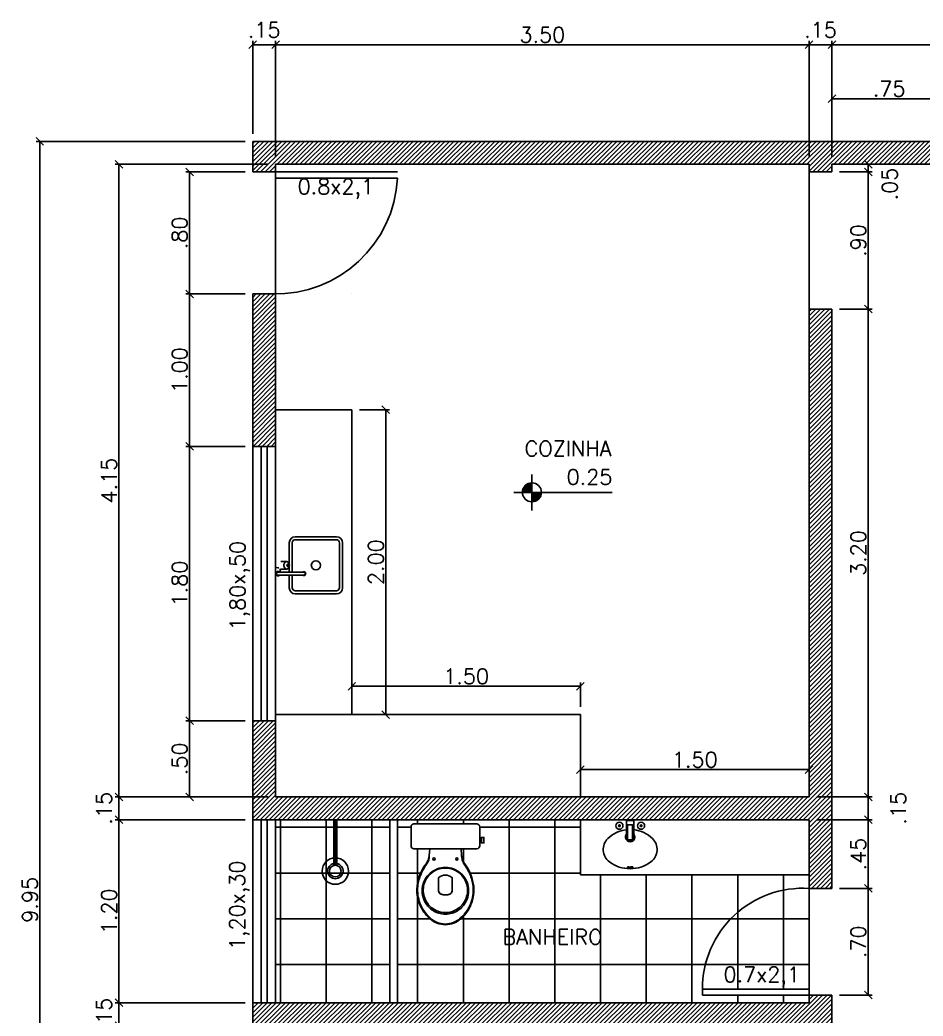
# Model space of a CAD drawing. Header units: metres. Extents: x 433 to 682, y 535 to 584.
# Drawn here: x 511.29 to 517.22, y 576.26 to 582.8 of the extents above; entities that cross this region are included whole.
import ezdxf

# ---------------------------------------------------------------- set-up
doc = ezdxf.new("R2010")
doc.units = ezdxf.units.M
doc.linetypes.add('ACAD_ISO02W100', pattern=[15, 12, -3])
for name, color, linetype in [('ARQ-COTAS', 30, 'Continuous'), ('ARQ-ESQ-01', 1, 'ACAD_ISO02W100'), ('ARQ-ESQ-02', 2, 'Continuous'), ('ARQ-NIVEL', 1, 'Continuous'), ('ARQ-PECAS_SANITARIAS', 7, 'Continuous'), ('ARQ-PISO', 8, 'Continuous'), ('ARQ-TEXTO2', 2, 'Continuous'), ('ARQ-TEXTO3', 3, 'Continuous'), ('ARQ_ALVENARIA', 4, 'Continuous')]:
    doc.layers.add(name, color=color, linetype=linetype)
doc.styles.add('ROMANS', font='romans.shx')
doc.dimstyles.new('1-50', dxfattribs={"dimscale": 0.5, "dimtxt": 0.2, "dimasz": 0.1, "dimexe": 0.05, "dimexo": 0.1, "dimgap": 0.03, "dimtad": 1, "dimzin": 5, "dimdsep": 46, "dimtxsty": 'ROMANS', "dimblk": 'OBLIQUE', "dimcen": 0, "dimclrd": 256, "dimclre": 256, "dimclrt": 2, "dimadec": 0, "dimazin": 0, "dimtfac": 1, "dimtofl": 0, "dimtmove": 2, "dimatfit": 3, "dimfxl": 0.04, "dimtolj": 1, "dimtzin": 1, "dimarcsym": 0})
pattern_1 = [(45, (0, 0), (-0.0148492424, 0.0148492424), [])]
pattern_2 = [(0, (0, 0), (0, 0.3), []), (90, (0, 0), (-0.3, 2e-17), [])]

# ---------------------------------------------------------------- blocks, each defined once
blk = doc.blocks.new('_Oblique')
at = {"color": 0, "linetype": 'ByBlock', "lineweight": -2}
blk.add_line((-0.5, -0.5), (0.5, 0.5), dxfattribs=at)
blk = doc.blocks.new('*D107')
at = {"layer": 'ARQ-COTAS', "lineweight": -2, "transparency": 16777216}
for p, q in [((512.7685, 581.7994), (512.3787, 581.7994)), ((512.4037, 581.7994), (512.4037, 580.9994)), ((512.7685, 580.9994), (512.3787, 580.9994))]:
    blk.add_line(p, q, dxfattribs=at)
at = {"layer": 'DEFPOINTS', "color": 0, "transparency": 16777216}
for p in [(512.8185, 581.7994), (512.4037, 580.9994), (512.8185, 580.9994)]:
    blk.add_point(p, dxfattribs=at)
at = {"layer": 'ARQ-COTAS', "lineweight": -2, "transparency": 16777216, "xscale": 0.05, "yscale": 0.05, "zscale": 0.05}
for p, rotation in [((512.4037, 581.7994), 90), ((512.4037, 580.9994), 270)]:
    blk.add_blockref('_Oblique', p, dxfattribs=dict(at, rotation=rotation))
at = {"layer": 'ARQ-COTAS', "color": 2, "transparency": 16777216, "insert": (512.3387, 581.3994), "char_height": 0.1, "attachment_point": 5, "rotation": 90, "style": 'ROMANS'}
blk.add_mtext('\\A1;.80', dxfattribs=at)
blk = doc.blocks.new('*D108')
at = {"layer": 'ARQ-COTAS', "lineweight": -2, "transparency": 16777216}
for p, q in [((512.7685, 580.9994), (512.3787, 580.9994)), ((512.4037, 580.9994), (512.4037, 579.9992)), ((512.7685, 579.9992), (512.3787, 579.9992))]:
    blk.add_line(p, q, dxfattribs=at)
at = {"layer": 'DEFPOINTS', "color": 0, "transparency": 16777216}
for p in [(512.8185, 580.9994), (512.4037, 579.9992), (512.8185, 579.9992)]:
    blk.add_point(p, dxfattribs=at)
at = {"layer": 'ARQ-COTAS', "lineweight": -2, "transparency": 16777216, "xscale": 0.05, "yscale": 0.05, "zscale": 0.05}
for p, rotation in [((512.4037, 580.9994), 90), ((512.4037, 579.9992), 270)]:
    blk.add_blockref('_Oblique', p, dxfattribs=dict(at, rotation=rotation))
at = {"layer": 'ARQ-COTAS', "color": 2, "transparency": 16777216, "insert": (512.3387, 580.4993), "char_height": 0.1, "attachment_point": 5, "rotation": 90, "style": 'ROMANS'}
blk.add_mtext('\\A1;1.00', dxfattribs=at)
blk = doc.blocks.new('*D109')
at = {"layer": 'ARQ-COTAS', "lineweight": -2, "transparency": 16777216}
for p, q in [((512.7685, 579.9992), (512.3787, 579.9992)), ((512.4037, 579.9992), (512.4037, 578.1994)), ((512.7685, 578.1994), (512.3787, 578.1994))]:
    blk.add_line(p, q, dxfattribs=at)
at = {"layer": 'DEFPOINTS', "color": 0, "transparency": 16777216}
for p in [(512.8185, 579.9992), (512.4037, 578.1994), (512.8185, 578.1994)]:
    blk.add_point(p, dxfattribs=at)
at = {"layer": 'ARQ-COTAS', "lineweight": -2, "transparency": 16777216, "xscale": 0.05, "yscale": 0.05, "zscale": 0.05}
for p, rotation in [((512.4037, 579.9992), 90), ((512.4037, 578.1994), 270)]:
    blk.add_blockref('_Oblique', p, dxfattribs=dict(at, rotation=rotation))
at = {"layer": 'ARQ-COTAS', "color": 2, "transparency": 16777216, "insert": (512.3387, 579.0993), "char_height": 0.1, "attachment_point": 5, "rotation": 90, "style": 'ROMANS'}
blk.add_mtext('\\A1;1.80', dxfattribs=at)
blk = doc.blocks.new('*D110')
at = {"layer": 'ARQ-COTAS', "lineweight": -2, "transparency": 16777216}
for p, q in [((512.7685, 578.1994), (512.3791, 578.1994)), ((512.4041, 578.1994), (512.4041, 577.6994)), ((512.9185, 577.6994), (512.3791, 577.6994))]:
    blk.add_line(p, q, dxfattribs=at)
at = {"layer": 'DEFPOINTS', "color": 0, "transparency": 16777216}
for p in [(512.8185, 578.1994), (512.4041, 577.6994), (512.9685, 577.6994)]:
    blk.add_point(p, dxfattribs=at)
at = {"layer": 'ARQ-COTAS', "lineweight": -2, "transparency": 16777216, "xscale": 0.05, "yscale": 0.05, "zscale": 0.05}
for p, rotation in [((512.4041, 578.1994), 90), ((512.4041, 577.6994), 270)]:
    blk.add_blockref('_Oblique', p, dxfattribs=dict(at, rotation=rotation))
at = {"layer": 'ARQ-COTAS', "color": 2, "transparency": 16777216, "insert": (512.3391, 577.9494), "char_height": 0.1, "attachment_point": 5, "rotation": 90, "style": 'ROMANS'}
blk.add_mtext('\\A1;.50', dxfattribs=at)
blk = doc.blocks.new('*D111')
at = {"layer": 'ARQ-COTAS', "lineweight": -2, "transparency": 16777216}
for p, q in [((512.7685, 581.9994), (511.3965, 581.9994)), ((511.4215, 581.9994), (511.4215, 572.0494)), ((512.7685, 572.0494), (511.3965, 572.0494))]:
    blk.add_line(p, q, dxfattribs=at)
at = {"layer": 'DEFPOINTS', "color": 0, "transparency": 16777216}
for p in [(512.8185, 581.9994), (511.4215, 572.0494), (512.8185, 572.0494)]:
    blk.add_point(p, dxfattribs=at)
at = {"layer": 'ARQ-COTAS', "lineweight": -2, "transparency": 16777216, "xscale": 0.05, "yscale": 0.05, "zscale": 0.05}
for p, rotation in [((511.4215, 581.9994), 90), ((511.4215, 572.0494), 270)]:
    blk.add_blockref('_Oblique', p, dxfattribs=dict(at, rotation=rotation))
at = {"layer": 'ARQ-COTAS', "color": 2, "transparency": 16777216, "insert": (511.3565, 577.0244), "char_height": 0.1, "attachment_point": 5, "rotation": 90, "style": 'ROMANS'}
blk.add_mtext('\\A1;9.95', dxfattribs=at)
blk = doc.blocks.new('*D117')
at = {"layer": 'ARQ-COTAS', "lineweight": -2, "transparency": 16777216}
for p, q in [((516.6185, 581.8994), (516.6185, 582.3046)), ((517.3685, 581.8994), (517.3685, 582.3046)), ((517.3685, 582.2796), (516.6185, 582.2796))]:
    blk.add_line(p, q, dxfattribs=at)
at = {"layer": 'DEFPOINTS', "color": 0, "transparency": 16777216}
for p in [(516.6185, 582.2796), (516.6185, 581.8494), (517.3685, 581.8494)]:
    blk.add_point(p, dxfattribs=at)
at = {"layer": 'ARQ-COTAS', "lineweight": -2, "transparency": 16777216, "xscale": 0.05, "yscale": 0.05, "zscale": 0.05, "rotation": 180}
blk.add_blockref('_Oblique', (516.6185, 582.2796), dxfattribs=at)
at = {"layer": 'ARQ-COTAS', "lineweight": -2, "transparency": 16777216, "xscale": 0.05, "yscale": 0.05, "zscale": 0.05}
blk.add_blockref('_Oblique', (517.3685, 582.2796), dxfattribs=at)
at = {"layer": 'ARQ-COTAS', "color": 2, "transparency": 16777216, "insert": (516.9935, 582.3446), "char_height": 0.1, "attachment_point": 5, "style": 'ROMANS'}
blk.add_mtext('\\A1;.75', dxfattribs=at)
blk = doc.blocks.new('*D118')
at = {"layer": 'ARQ-COTAS', "lineweight": -2, "transparency": 16777216}
for p, q in [((512.8185, 582.0494), (512.8185, 582.6582)), ((512.8185, 582.6332), (512.9685, 582.6332)), ((512.9685, 581.8994), (512.9685, 582.6582))]:
    blk.add_line(p, q, dxfattribs=at)
at = {"layer": 'DEFPOINTS', "color": 0, "transparency": 16777216}
for p in [(512.9685, 582.6332), (512.8185, 581.9994), (512.9685, 581.8494)]:
    blk.add_point(p, dxfattribs=at)
at = {"layer": 'ARQ-COTAS', "lineweight": -2, "transparency": 16777216, "xscale": 0.05, "yscale": 0.05, "zscale": 0.05, "rotation": 180}
blk.add_blockref('_Oblique', (512.8185, 582.6332), dxfattribs=at)
at = {"layer": 'ARQ-COTAS', "lineweight": -2, "transparency": 16777216, "xscale": 0.05, "yscale": 0.05, "zscale": 0.05}
blk.add_blockref('_Oblique', (512.9685, 582.6332), dxfattribs=at)
at = {"layer": 'ARQ-COTAS', "color": 2, "transparency": 16777216, "insert": (512.8935, 582.7307), "char_height": 0.1, "attachment_point": 5, "style": 'ROMANS'}
blk.add_mtext('\\A1;.15', dxfattribs=at)
blk = doc.blocks.new('*D119')
at = {"layer": 'ARQ-COTAS', "lineweight": -2, "transparency": 16777216}
for p, q in [((512.9685, 581.8994), (512.9685, 582.6582)), ((512.9685, 582.6332), (516.4685, 582.6332)), ((516.4685, 581.8994), (516.4685, 582.6582))]:
    blk.add_line(p, q, dxfattribs=at)
at = {"layer": 'DEFPOINTS', "color": 0, "transparency": 16777216}
for p in [(516.4685, 582.6332), (512.9685, 581.8494), (516.4685, 581.8494)]:
    blk.add_point(p, dxfattribs=at)
at = {"layer": 'ARQ-COTAS', "lineweight": -2, "transparency": 16777216, "xscale": 0.05, "yscale": 0.05, "zscale": 0.05, "rotation": 180}
blk.add_blockref('_Oblique', (512.9685, 582.6332), dxfattribs=at)
at = {"layer": 'ARQ-COTAS', "lineweight": -2, "transparency": 16777216, "xscale": 0.05, "yscale": 0.05, "zscale": 0.05}
blk.add_blockref('_Oblique', (516.4685, 582.6332), dxfattribs=at)
at = {"layer": 'ARQ-COTAS', "color": 2, "transparency": 16777216, "insert": (514.7185, 582.6982), "char_height": 0.1, "attachment_point": 5, "style": 'ROMANS'}
blk.add_mtext('\\A1;3.50', dxfattribs=at)
blk = doc.blocks.new('*D120')
at = {"layer": 'ARQ-COTAS', "lineweight": -2, "transparency": 16777216}
for p, q in [((516.4685, 581.8994), (516.4685, 582.6582)), ((516.4685, 582.6332), (516.6185, 582.6332)), ((516.6185, 581.8994), (516.6185, 582.6582))]:
    blk.add_line(p, q, dxfattribs=at)
at = {"layer": 'DEFPOINTS', "color": 0, "transparency": 16777216}
for p in [(516.6185, 582.6332), (516.4685, 581.8494), (516.6185, 581.8494)]:
    blk.add_point(p, dxfattribs=at)
at = {"layer": 'ARQ-COTAS', "lineweight": -2, "transparency": 16777216, "xscale": 0.05, "yscale": 0.05, "zscale": 0.05, "rotation": 180}
blk.add_blockref('_Oblique', (516.4685, 582.6332), dxfattribs=at)
at = {"layer": 'ARQ-COTAS', "lineweight": -2, "transparency": 16777216, "xscale": 0.05, "yscale": 0.05, "zscale": 0.05}
blk.add_blockref('_Oblique', (516.6185, 582.6332), dxfattribs=at)
at = {"layer": 'ARQ-COTAS', "color": 2, "transparency": 16777216, "insert": (516.5435, 582.7307), "char_height": 0.1, "attachment_point": 5, "style": 'ROMANS'}
blk.add_mtext('\\A1;.15', dxfattribs=at)
blk = doc.blocks.new('*D121')
at = {"layer": 'ARQ-COTAS', "lineweight": -2, "transparency": 16777216}
for p, q in [((516.6185, 581.8994), (516.6185, 582.6582)), ((516.6185, 582.6332), (519.6185, 582.6332)), ((519.6185, 581.8994), (519.6185, 582.6582))]:
    blk.add_line(p, q, dxfattribs=at)
at = {"layer": 'DEFPOINTS', "color": 0, "transparency": 16777216}
for p in [(519.6185, 582.6332), (516.6185, 581.8494), (519.6185, 581.8494)]:
    blk.add_point(p, dxfattribs=at)
at = {"layer": 'ARQ-COTAS', "lineweight": -2, "transparency": 16777216, "xscale": 0.05, "yscale": 0.05, "zscale": 0.05, "rotation": 180}
blk.add_blockref('_Oblique', (516.6185, 582.6332), dxfattribs=at)
at = {"layer": 'ARQ-COTAS', "lineweight": -2, "transparency": 16777216, "xscale": 0.05, "yscale": 0.05, "zscale": 0.05}
blk.add_blockref('_Oblique', (519.6185, 582.6332), dxfattribs=at)
at = {"layer": 'ARQ-COTAS', "color": 2, "transparency": 16777216, "insert": (518.1185, 582.6982), "char_height": 0.1, "attachment_point": 5, "style": 'ROMANS'}
blk.add_mtext('\\A1;3.00', dxfattribs=at)
blk = doc.blocks.new('nivel planta')
at = {"layer": 'ARQ-NIVEL', "color": 1}
for p, q in [((-0.7909, 0.174), (-0.7909, -0.1786)), ((0, 0), (-0.9695, 0)), ((-0.8843, 0.007), (-0.7909, 0.007)), ((-0.8834, 0.0148), (-0.7909, 0.0148)), ((-0.8818, 0.0226), (-0.7909, 0.0226)), ((-0.8795, 0.0304), (-0.7909, 0.0304)), ((-0.8764, 0.0382), (-0.7909, 0.0382)), ((-0.8725, 0.0461), (-0.7909, 0.0461)), ((-0.8676, 0.0539), (-0.7909, 0.0539)), ((-0.8615, 0.0617), (-0.7909, 0.0617)), ((-0.8538, 0.0695), (-0.7909, 0.0695)), ((-0.8439, 0.0773), (-0.7909, 0.0773)), ((-0.8301, 0.0851), (-0.7909, 0.0851)), ((-0.7909, -0.0008), (-0.6971, -0.0008)), ((-0.7909, -0.0086), (-0.6975, -0.0086)), ((-0.7909, -0.0164), (-0.6986, -0.0164)), ((-0.7909, -0.0243), (-0.7003, -0.0243)), ((-0.7909, -0.0321), (-0.7028, -0.0321)), ((-0.7909, -0.0399), (-0.706, -0.0399)), ((-0.7909, -0.0477), (-0.7101, -0.0477)), ((-0.7909, -0.0555), (-0.7153, -0.0555)), ((-0.7909, -0.0633), (-0.7217, -0.0633)), ((-0.7909, -0.0711), (-0.7298, -0.0711)), ((-0.7909, -0.0789), (-0.7403, -0.0789)), ((-0.7909, -0.0868), (-0.7553, -0.0868))]:
    blk.add_line(p, q, dxfattribs=at)
blk.add_circle((-0.7909, 0), 0.0937, dxfattribs=at)
blk = doc.blocks.new('*D138')
at = {"layer": 'ARQ-COTAS', "lineweight": -2, "transparency": 16777216}
for p, q in [((516.6685, 581.8494), (516.8813, 581.8494)), ((516.8563, 581.8494), (516.8563, 581.7994)), ((516.6685, 581.7994), (516.8813, 581.7994))]:
    blk.add_line(p, q, dxfattribs=at)
at = {"layer": 'DEFPOINTS', "color": 0, "transparency": 16777216}
for p in [(516.6185, 581.8494), (516.6185, 581.7994), (516.8563, 581.7994)]:
    blk.add_point(p, dxfattribs=at)
at = {"layer": 'ARQ-COTAS', "lineweight": -2, "transparency": 16777216, "xscale": 0.05, "yscale": 0.05, "zscale": 0.05}
for p, rotation in [((516.8563, 581.8494), 90), ((516.8563, 581.7994), 270)]:
    blk.add_blockref('_Oblique', p, dxfattribs=dict(at, rotation=rotation))
at = {"layer": 'ARQ-COTAS', "color": 2, "transparency": 16777216, "insert": (516.9976, 581.7196), "char_height": 0.1, "attachment_point": 5, "rotation": 90, "style": 'ROMANS'}
blk.add_mtext('\\A1;.05', dxfattribs=at)
blk = doc.blocks.new('*D139')
at = {"layer": 'ARQ-COTAS', "lineweight": -2, "transparency": 16777216}
for p, q in [((516.6685, 581.7994), (516.8813, 581.7994)), ((516.8563, 581.7994), (516.8563, 580.8994)), ((516.6685, 580.8994), (516.8813, 580.8994))]:
    blk.add_line(p, q, dxfattribs=at)
at = {"layer": 'DEFPOINTS', "color": 0, "transparency": 16777216}
for p in [(516.6185, 581.7994), (516.6185, 580.8994), (516.8563, 580.8994)]:
    blk.add_point(p, dxfattribs=at)
at = {"layer": 'ARQ-COTAS', "lineweight": -2, "transparency": 16777216, "xscale": 0.05, "yscale": 0.05, "zscale": 0.05}
for p, rotation in [((516.8563, 581.7994), 90), ((516.8563, 580.8994), 270)]:
    blk.add_blockref('_Oblique', p, dxfattribs=dict(at, rotation=rotation))
at = {"layer": 'ARQ-COTAS', "color": 2, "transparency": 16777216, "insert": (516.7913, 581.3494), "char_height": 0.1, "attachment_point": 5, "rotation": 90, "style": 'ROMANS'}
blk.add_mtext('\\A1;.90', dxfattribs=at)
blk = doc.blocks.new('*D140')
at = {"layer": 'ARQ-COTAS', "lineweight": -2, "transparency": 16777216}
for p, q in [((516.6685, 580.8994), (516.8813, 580.8994)), ((516.8563, 580.8994), (516.8563, 577.6994)), ((516.5185, 577.6994), (516.8813, 577.6994))]:
    blk.add_line(p, q, dxfattribs=at)
at = {"layer": 'DEFPOINTS', "color": 0, "transparency": 16777216}
for p in [(516.6185, 580.8994), (516.4685, 577.6994), (516.8563, 577.6994)]:
    blk.add_point(p, dxfattribs=at)
at = {"layer": 'ARQ-COTAS', "lineweight": -2, "transparency": 16777216, "xscale": 0.05, "yscale": 0.05, "zscale": 0.05}
for p, rotation in [((516.8563, 580.8994), 90), ((516.8563, 577.6994), 270)]:
    blk.add_blockref('_Oblique', p, dxfattribs=dict(at, rotation=rotation))
at = {"layer": 'ARQ-COTAS', "color": 2, "transparency": 16777216, "insert": (516.7913, 579.2994), "char_height": 0.1, "attachment_point": 5, "rotation": 90, "style": 'ROMANS'}
blk.add_mtext('\\A1;3.20', dxfattribs=at)
blk = doc.blocks.new('*D141')
at = {"layer": 'ARQ-COTAS', "lineweight": -2, "transparency": 16777216}
for p, q in [((516.5185, 577.6994), (516.8813, 577.6994)), ((516.8563, 577.6994), (516.8563, 577.5494)), ((516.5185, 577.5494), (516.8813, 577.5494))]:
    blk.add_line(p, q, dxfattribs=at)
at = {"layer": 'DEFPOINTS', "color": 0, "transparency": 16777216}
for p in [(516.4685, 577.6994), (516.4685, 577.5494), (516.8563, 577.5494)]:
    blk.add_point(p, dxfattribs=at)
at = {"layer": 'ARQ-COTAS', "lineweight": -2, "transparency": 16777216, "xscale": 0.05, "yscale": 0.05, "zscale": 0.05}
for p, rotation in [((516.8563, 577.6994), 90), ((516.8563, 577.5494), 270)]:
    blk.add_blockref('_Oblique', p, dxfattribs=dict(at, rotation=rotation))
at = {"layer": 'ARQ-COTAS', "color": 2, "transparency": 16777216, "insert": (517.0538, 577.6244), "char_height": 0.1, "attachment_point": 5, "rotation": 90, "style": 'ROMANS'}
blk.add_mtext('\\A1;.15', dxfattribs=at)
blk = doc.blocks.new('*D142')
at = {"layer": 'ARQ-COTAS', "lineweight": -2, "transparency": 16777216}
for p, q in [((516.5185, 577.5494), (516.8813, 577.5494)), ((516.8563, 577.5494), (516.8563, 577.0994)), ((516.6685, 577.0994), (516.8813, 577.0994))]:
    blk.add_line(p, q, dxfattribs=at)
at = {"layer": 'DEFPOINTS', "color": 0, "transparency": 16777216}
for p in [(516.4685, 577.5494), (516.6185, 577.0994), (516.8563, 577.0994)]:
    blk.add_point(p, dxfattribs=at)
at = {"layer": 'ARQ-COTAS', "lineweight": -2, "transparency": 16777216, "xscale": 0.05, "yscale": 0.05, "zscale": 0.05}
for p, rotation in [((516.8563, 577.5494), 90), ((516.8563, 577.0994), 270)]:
    blk.add_blockref('_Oblique', p, dxfattribs=dict(at, rotation=rotation))
at = {"layer": 'ARQ-COTAS', "color": 2, "transparency": 16777216, "insert": (516.7913, 577.3244), "char_height": 0.1, "attachment_point": 5, "rotation": 90, "style": 'ROMANS'}
blk.add_mtext('\\A1;.45', dxfattribs=at)
blk = doc.blocks.new('*D143')
at = {"layer": 'ARQ-COTAS', "lineweight": -2, "transparency": 16777216}
for p, q in [((516.6685, 577.0994), (516.8813, 577.0994)), ((516.8563, 577.0994), (516.8563, 576.3994)), ((516.6685, 576.3994), (516.8813, 576.3994))]:
    blk.add_line(p, q, dxfattribs=at)
at = {"layer": 'DEFPOINTS', "color": 0, "transparency": 16777216}
for p in [(516.6185, 577.0994), (516.6185, 576.3994), (516.8563, 576.3994)]:
    blk.add_point(p, dxfattribs=at)
at = {"layer": 'ARQ-COTAS', "lineweight": -2, "transparency": 16777216, "xscale": 0.05, "yscale": 0.05, "zscale": 0.05}
for p, rotation in [((516.8563, 577.0994), 90), ((516.8563, 576.3994), 270)]:
    blk.add_blockref('_Oblique', p, dxfattribs=dict(at, rotation=rotation))
at = {"layer": 'ARQ-COTAS', "color": 2, "transparency": 16777216, "insert": (516.7913, 576.7494), "char_height": 0.1, "attachment_point": 5, "rotation": 90, "style": 'ROMANS'}
blk.add_mtext('\\A1;.70', dxfattribs=at)
blk = doc.blocks.new('*D146')
at = {"layer": 'ARQ-COTAS', "lineweight": -2, "transparency": 16777216}
for p, q in [((514.9685, 577.7494), (514.9685, 577.9036)), ((514.9685, 577.8786), (516.4685, 577.8786)), ((516.4685, 577.7494), (516.4685, 577.9036))]:
    blk.add_line(p, q, dxfattribs=at)
at = {"layer": 'DEFPOINTS', "color": 0, "transparency": 16777216}
for p in [(516.4685, 577.8786), (514.9685, 577.6994), (516.4685, 577.6994)]:
    blk.add_point(p, dxfattribs=at)
at = {"layer": 'ARQ-COTAS', "lineweight": -2, "transparency": 16777216, "xscale": 0.05, "yscale": 0.05, "zscale": 0.05, "rotation": 180}
blk.add_blockref('_Oblique', (514.9685, 577.8786), dxfattribs=at)
at = {"layer": 'ARQ-COTAS', "lineweight": -2, "transparency": 16777216, "xscale": 0.05, "yscale": 0.05, "zscale": 0.05}
blk.add_blockref('_Oblique', (516.4685, 577.8786), dxfattribs=at)
at = {"layer": 'ARQ-COTAS', "color": 2, "transparency": 16777216, "insert": (515.7185, 577.9436), "char_height": 0.1, "attachment_point": 5, "style": 'ROMANS'}
blk.add_mtext('\\A1;1.50', dxfattribs=at)
blk = doc.blocks.new('*D147')
at = {"layer": 'ARQ-COTAS', "lineweight": -2, "transparency": 16777216}
for p, q in [((512.9185, 581.8494), (511.9157, 581.8494)), ((511.9407, 581.8494), (511.9407, 577.6994)), ((512.9185, 577.6994), (511.9157, 577.6994))]:
    blk.add_line(p, q, dxfattribs=at)
at = {"layer": 'DEFPOINTS', "color": 0, "transparency": 16777216}
for p in [(512.9685, 581.8494), (511.9407, 577.6994), (512.9685, 577.6994)]:
    blk.add_point(p, dxfattribs=at)
at = {"layer": 'ARQ-COTAS', "lineweight": -2, "transparency": 16777216, "xscale": 0.05, "yscale": 0.05, "zscale": 0.05}
for p, rotation in [((511.9407, 581.8494), 90), ((511.9407, 577.6994), 270)]:
    blk.add_blockref('_Oblique', p, dxfattribs=dict(at, rotation=rotation))
at = {"layer": 'ARQ-COTAS', "color": 2, "transparency": 16777216, "insert": (511.8757, 579.7744), "char_height": 0.1, "attachment_point": 5, "rotation": 90, "style": 'ROMANS'}
blk.add_mtext('\\A1;4.15', dxfattribs=at)
blk = doc.blocks.new('*D148')
at = {"layer": 'ARQ-COTAS', "lineweight": -2, "transparency": 16777216}
for p, q in [((512.9185, 577.6994), (511.9157, 577.6994)), ((511.9407, 577.6994), (511.9407, 577.5494)), ((512.7685, 577.5494), (511.9157, 577.5494))]:
    blk.add_line(p, q, dxfattribs=at)
at = {"layer": 'DEFPOINTS', "color": 0, "transparency": 16777216}
for p in [(512.9685, 577.6994), (511.9407, 577.5494), (512.8185, 577.5494)]:
    blk.add_point(p, dxfattribs=at)
at = {"layer": 'ARQ-COTAS', "lineweight": -2, "transparency": 16777216, "xscale": 0.05, "yscale": 0.05, "zscale": 0.05}
for p, rotation in [((511.9407, 577.6994), 90), ((511.9407, 577.5494), 270)]:
    blk.add_blockref('_Oblique', p, dxfattribs=dict(at, rotation=rotation))
at = {"layer": 'ARQ-COTAS', "color": 2, "transparency": 16777216, "insert": (511.8432, 577.6244), "char_height": 0.1, "attachment_point": 5, "rotation": 90, "style": 'ROMANS'}
blk.add_mtext('\\A1;.15', dxfattribs=at)
blk = doc.blocks.new('*D149')
at = {"layer": 'ARQ-COTAS', "lineweight": -2, "transparency": 16777216}
for p, q in [((512.7685, 577.5494), (511.9157, 577.5494)), ((511.9407, 577.5494), (511.9407, 576.3494)), ((512.7685, 576.3494), (511.9157, 576.3494))]:
    blk.add_line(p, q, dxfattribs=at)
at = {"layer": 'DEFPOINTS', "color": 0, "transparency": 16777216}
for p in [(512.8185, 577.5494), (511.9407, 576.3494), (512.8185, 576.3494)]:
    blk.add_point(p, dxfattribs=at)
at = {"layer": 'ARQ-COTAS', "lineweight": -2, "transparency": 16777216, "xscale": 0.05, "yscale": 0.05, "zscale": 0.05}
for p, rotation in [((511.9407, 577.5494), 90), ((511.9407, 576.3494), 270)]:
    blk.add_blockref('_Oblique', p, dxfattribs=dict(at, rotation=rotation))
at = {"layer": 'ARQ-COTAS', "color": 2, "transparency": 16777216, "insert": (511.8757, 576.9494), "char_height": 0.1, "attachment_point": 5, "rotation": 90, "style": 'ROMANS'}
blk.add_mtext('\\A1;1.20', dxfattribs=at)
blk = doc.blocks.new('*D150')
at = {"layer": 'ARQ-COTAS', "lineweight": -2, "transparency": 16777216}
for p, q in [((512.7685, 576.3494), (511.9157, 576.3494)), ((511.9407, 576.3494), (511.9407, 576.1994)), ((512.9185, 576.1994), (511.9157, 576.1994))]:
    blk.add_line(p, q, dxfattribs=at)
at = {"layer": 'DEFPOINTS', "color": 0, "transparency": 16777216}
for p in [(512.8185, 576.3494), (511.9407, 576.1994), (512.9685, 576.1994)]:
    blk.add_point(p, dxfattribs=at)
at = {"layer": 'ARQ-COTAS', "lineweight": -2, "transparency": 16777216, "xscale": 0.05, "yscale": 0.05, "zscale": 0.05}
for p, rotation in [((511.9407, 576.3494), 90), ((511.9407, 576.1994), 270)]:
    blk.add_blockref('_Oblique', p, dxfattribs=dict(at, rotation=rotation))
at = {"layer": 'ARQ-COTAS', "color": 2, "transparency": 16777216, "insert": (511.8432, 576.2744), "char_height": 0.1, "attachment_point": 5, "rotation": 90, "style": 'ROMANS'}
blk.add_mtext('\\A1;.15', dxfattribs=at)
blk = doc.blocks.new('*D153')
at = {"layer": 'ARQ-COTAS', "lineweight": -2, "transparency": 16777216}
for p, q in [((513.5185, 580.2394), (513.7164, 580.2394)), ((513.6914, 578.2394), (513.6914, 580.2394)), ((513.5185, 578.2394), (513.7164, 578.2394))]:
    blk.add_line(p, q, dxfattribs=at)
at = {"layer": 'DEFPOINTS', "color": 0, "transparency": 16777216}
for p in [(513.4685, 580.2394), (513.6914, 580.2394), (513.4685, 578.2394)]:
    blk.add_point(p, dxfattribs=at)
at = {"layer": 'ARQ-COTAS', "lineweight": -2, "transparency": 16777216, "xscale": 0.05, "yscale": 0.05, "zscale": 0.05}
for p, rotation in [((513.6914, 580.2394), 90), ((513.6914, 578.2394), 270)]:
    blk.add_blockref('_Oblique', p, dxfattribs=dict(at, rotation=rotation))
at = {"layer": 'ARQ-COTAS', "color": 2, "transparency": 16777216, "insert": (513.6264, 579.2394), "char_height": 0.1, "attachment_point": 5, "rotation": 90, "style": 'ROMANS'}
blk.add_mtext('\\A1;2.00', dxfattribs=at)
blk = doc.blocks.new('*D154')
at = {"layer": 'ARQ-COTAS', "lineweight": -2, "transparency": 16777216}
for p, q in [((513.4685, 578.2894), (513.4685, 578.4507)), ((514.9685, 578.2894), (514.9685, 578.4507)), ((513.4685, 578.4257), (514.9685, 578.4257))]:
    blk.add_line(p, q, dxfattribs=at)
at = {"layer": 'DEFPOINTS', "color": 0, "transparency": 16777216}
for p in [(514.9685, 578.4257), (513.4685, 578.2394), (514.9685, 578.2394)]:
    blk.add_point(p, dxfattribs=at)
at = {"layer": 'ARQ-COTAS', "lineweight": -2, "transparency": 16777216, "xscale": 0.05, "yscale": 0.05, "zscale": 0.05, "rotation": 180}
blk.add_blockref('_Oblique', (513.4685, 578.4257), dxfattribs=at)
at = {"layer": 'ARQ-COTAS', "lineweight": -2, "transparency": 16777216, "xscale": 0.05, "yscale": 0.05, "zscale": 0.05}
blk.add_blockref('_Oblique', (514.9685, 578.4257), dxfattribs=at)
at = {"layer": 'ARQ-COTAS', "color": 2, "transparency": 16777216, "insert": (514.2185, 578.4907), "char_height": 0.1, "attachment_point": 5, "style": 'ROMANS'}
blk.add_mtext('\\A1;1.50', dxfattribs=at)

msp = doc.modelspace()

# ---------------------------------------------------------------- hatches: boundary and pattern name
at = {"layer": 'ARQ-PISO'}
h = msp.add_hatch(dxfattribs=at)
h.set_pattern_fill('_USER', color=256, scale=0.021, angle=45, pattern_type=0)
h.set_pattern_definition(pattern_1)
h.paths.add_polyline_path([(512.9685, 580.9992, -0.006249), (512.9485, 580.9994), (512.8185, 580.9994), (512.8185, 579.9992), (512.9685, 579.9992)])
h.paths.add_polyline_path([(517.3685, 581.9994), (512.8185, 581.9994), (512.8185, 581.7994), (512.9685, 581.7994), (512.9685, 581.8494), (516.4685, 581.8494), (516.4685, 581.7994), (516.6185, 581.7994), (516.6185, 581.8494), (517.3685, 581.8494)])
h = msp.add_hatch(dxfattribs=at)
h.set_pattern_fill('_USER', color=256, scale=0.021, angle=45, pattern_type=0)
h.set_pattern_definition(pattern_1)
h.paths.add_polyline_path([(521.5685, 581.8494), (521.5685, 581.9994), (518.8685, 581.9994), (518.8685, 581.8494), (519.6185, 581.8494), (519.6185, 580.8194), (519.7685, 580.8194), (519.7685, 581.8494)])
h.paths.add_polyline_path([(524.0685, 581.2994), (524.2185, 581.2994), (524.2185, 581.8494), (526.1185, 581.8494), (526.1185, 581.2994), (526.2685, 581.2994), (526.2685, 581.9994), (523.5685, 581.9994), (523.5685, 581.8494), (524.0685, 581.8494)])
h.paths.add_polyline_path([(524.0685, 578.5494), (524.2185, 578.5494), (524.2185, 579.0494), (526.2685, 579.0494), (526.2685, 579.7994), (526.1185, 579.7994), (526.1185, 579.1994), (524.2185, 579.1994), (524.2185, 580.4994), (524.0685, 580.4994)])
h.paths.add_polyline_path([(516.4685, 572.1994), (515.4685, 572.1994), (515.4685, 572.0494), (517.0185, 572.0494), (517.0185, 572.1994), (516.6185, 572.1994), (516.6185, 573.9494), (516.6185, 575.1494), (518.1185, 575.1494), (518.1185, 575.0494), (518.2685, 575.0494), (518.2685, 575.2994), (516.6185, 575.2994), (516.4885, 575.2994, -0.006249), (516.4685, 575.2992)])
h.paths.add_polyline_path([(512.9685, 576.1994), (516.4685, 576.1994), (516.4685, 576.0994), (516.6185, 576.0994), (516.6185, 576.3994), (516.4685, 576.3994), (516.4685, 576.3494), (512.8185, 576.3494), (512.8185, 572.0494), (513.9685, 572.0494), (513.9685, 572.1994), (512.9685, 572.1994)])
h.paths.add_polyline_path([(519.2685, 572.0494), (519.2685, 572.1994), (518.2685, 572.1994), (518.2685, 574.2494), (518.1385, 574.2494, -0.006249), (518.1185, 574.2492), (518.1185, 572.1994), (517.7185, 572.1994), (517.7185, 572.0494)])
h.paths.add_polyline_path([(516.4685, 577.6994), (514.9685, 577.6994), (512.9685, 577.6994), (512.9685, 578.1994), (512.8185, 578.1994), (512.8185, 577.5494), (512.8185, 577.5494), (516.4685, 577.5494), (516.4685, 577.0994), (516.6185, 577.0994), (516.6185, 580.8994), (516.4685, 580.8994)])
h = msp.add_hatch(dxfattribs=at)
h.set_pattern_fill('_USER', color=256, scale=0.3, double=1, pattern_type=0)
h.set_pattern_definition(pattern_2)
h.paths.add_polyline_path([(513.7185, 577.5494), (512.9685, 577.5494), (512.9685, 576.3494), (513.7185, 576.3494)])
h = msp.add_hatch(dxfattribs=at)
h.set_pattern_fill('_USER', color=256, scale=0.3, double=1, pattern_type=0)
h.set_pattern_definition(pattern_2)
h.paths.add_polyline_path([(516.4685, 577.0994), (516.4685, 577.1894), (514.9685, 577.1894), (514.9685, 577.5494), (513.7685, 577.5494), (513.7685, 576.3494), (516.4685, 576.3494), (516.4685, 576.3994), (515.7685, 576.3994), (515.7685, 576.4394, -0.432307)])
h.paths.add_polyline_path([(514.0823, 576.8613, -0.182004), (513.9823, 576.8993, -0.098298), (513.9233, 576.9743, -0.085166), (513.8978, 577.0543, -0.08648), (513.8998, 577.1343, -0.067868), (513.9218, 577.2043, -0.06199), (513.9558, 577.2613, 0.060779), (513.9718, 577.2943, 0.023796), (513.9763, 577.3143), (513.9795, 577.3598), (513.8757, 577.3598, -0.430132), (513.8573, 577.3788), (513.8573, 577.4013), (513.8573, 577.4313), (513.8573, 577.5043, -0.414559), (513.8751, 577.5223), (514.0823, 577.5223), (514.2893, 577.5223, -0.413869), (514.3073, 577.5046), (514.3073, 577.4313), (514.3188, 577.4313), (514.3188, 577.4343), (514.3348, 577.4343), (514.3348, 577.4163), (514.3348, 577.3983), (514.3188, 577.3983), (514.3188, 577.4013), (514.3073, 577.4013), (514.3073, 577.3788, -0.424217), (514.2893, 577.3598), (514.1851, 577.3598), (514.1883, 577.3143, 0.023796), (514.1928, 577.2943, 0.060779), (514.2088, 577.2613, -0.06199), (514.2428, 577.2043, -0.067868), (514.2648, 577.1343, -0.08648), (514.2668, 577.0543, -0.085166), (514.2413, 576.9743, -0.098298), (514.1823, 576.8993, -0.182004)], flags=16)
h.paths.add_polyline_path([(514.0823, 576.9308, -0.150886), (514.0013, 576.9543, -0.13332), (513.9523, 577.0043, -0.096291), (513.9328, 577.0543, -0.1), (513.9328, 577.1143, -0.167158), (513.9823, 577.1993, -0.18052), (514.0823, 577.2368, -0.18052), (514.1823, 577.1993, -0.167158), (514.2318, 577.1143, -0.1), (514.2318, 577.0543, -0.096291), (514.2123, 577.0043, -0.13332), (514.1633, 576.9543, -0.150886)], flags=0)
h.paths.add_polyline_path([(514.0823, 576.9408, -0.104122), (514.0218, 576.9543, -0.171119), (513.9508, 577.0243, -0.149476), (513.9393, 577.1143, -0.162455), (513.9823, 577.1933, -0.186957), (514.0823, 577.2328, -0.186957), (514.1823, 577.1933, -0.162455), (514.2253, 577.1143, -0.149476), (514.2138, 577.0243, -0.171119), (514.1428, 576.9543, -0.104122)], flags=0)
h.paths.add_polyline_path([(514.0561, 577.0609, -0.319808), (514.0378, 577.0843), (514.0378, 577.1693, -0.393258), (514.1268, 577.1693), (514.1268, 577.0865, -0.343295), (514.1086, 577.0609, -0.173308)], flags=0)
h.paths.add_polyline_path([(514.1498, 577.2923, -1), (514.1648, 577.2923, -1)], flags=0)
h.paths.add_polyline_path([(513.9998, 577.2923, -1), (514.0148, 577.2923, -1)], flags=0)
h.paths.add_polyline_path([(516.4685, 577.0994, 0.432307), (515.7685, 576.4394), (516.4685, 576.4394)], flags=17)
h.paths.add_polyline_path([(514.4126, 576.7062), (515.1579, 576.7062), (515.1579, 576.8562), (514.4126, 576.8562)], flags=24)

# ---------------------------------------------------------------- linework, layer by layer
for p, q in [((515.2702, 577.5441), (515.2702, 577.4173)), ((515.3177, 577.5441), (515.2702, 577.5441)), ((515.2779, 577.516), (515.2779, 577.4173)), ((515.3177, 577.4173), (515.3177, 577.5441)), ((515.2702, 577.4173), (515.2716, 577.4173)), ((515.2716, 577.4173), (515.3177, 577.4173))]:
    msp.add_line(p, q)
msp.add_lwpolyline([(515.31, 577.4173), (515.31, 577.516), (515.2779, 577.516)])
for centre, radius in [((515.2241, 577.5102), 0.0231), ((515.2241, 577.5102), 0.0054), ((515.2241, 577.5102), 0.0054), ((515.2241, 577.5102), 0.0054), ((515.3665, 577.5102), 0.0231), ((515.3665, 577.5102), 0.0054), ((515.3665, 577.5102), 0.0054), ((515.3665, 577.5102), 0.0054)]:
    msp.add_circle(centre, radius)
for centre, radius, start, end in [((515.2945, 577.2764), 0.2097, 96.63558, 134.44329), ((515.2945, 577.4361), 0.0308, 141.92574, 40.88057), ((515.2945, 577.2764), 0.2097, 45.55671, 83.62798), ((515.2181, 577.3543), 0.1006, 134.44329, 233.24905), ((515.2945, 577.4361), 0.0212, 242.3883, 297.6117), ((515.3708, 577.3543), 0.1006, 306.75095, 45.55671), ((515.2945, 577.4566), 0.2283, 233.24905, 306.75095), ((515.2791, 577.2385), 0.00192, 85.75459, 265.7546), ((515.2945, 577.4458), 0.2098, 265.7546, 274.2454), ((515.2945, 577.4458), 0.206, 265.7546, 274.2454), ((515.3098, 577.2385), 0.00192, 274.2454, 94.24539)]:
    msp.add_arc(centre, radius, start, end)
at = {"layer": 'ARQ-ESQ-01'}
for p, q in [((512.8185, 579.9992), (512.8185, 578.1994)), ((512.9685, 578.1994), (512.9685, 579.9992)), ((512.8185, 577.5494), (512.8185, 576.3494)), ((512.9685, 576.3494), (512.9685, 577.5494))]:
    msp.add_line(p, q, dxfattribs=at)
for centre, radius, start, end in [((512.9685, 581.7994), 0.8002, 268.5679, 357.13491), ((516.4288, 576.4403), 0.6603, 86.55698, 180.07365)]:
    msp.add_arc(centre, radius, start, end, dxfattribs=at)
at = {"layer": 'ARQ-ESQ-02'}
for p, q in [((512.9685, 581.7994), (513.7685, 581.7994)), ((512.9685, 581.7994), (512.9685, 581.7594)), ((512.9685, 581.7594), (513.7685, 581.7594)), ((512.8735, 578.1994), (512.8735, 579.9992)), ((512.9135, 578.1994), (512.9135, 579.9992)), ((512.8735, 576.3494), (512.8735, 577.5494)), ((512.9135, 576.3494), (512.9135, 577.5494)), ((516.4685, 576.4394), (515.7685, 576.4394)), ((515.7685, 576.4394), (515.7685, 576.3994)), ((516.4685, 576.3994), (516.4685, 576.4394)), ((516.4685, 576.3994), (515.7685, 576.3994))]:
    msp.add_line(p, q, dxfattribs=at)
at = {"layer": 'ARQ-PECAS_SANITARIAS'}
for p, q in [((513.4685, 580.9992), (513.4685, 580.9994)), ((512.9685, 580.2394), (513.4685, 580.2394)), ((513.4685, 578.2394), (513.4685, 580.2394)), ((513.0577, 579.3666), (513.0577, 579.2265)), ((513.0777, 579.3666), (513.0777, 579.1741)), ((513.0977, 579.4066), (513.3677, 579.4066)), ((513.3677, 579.3866), (513.0977, 579.3866)), ((513.3877, 579.0716), (513.3877, 579.3666)), ((513.4077, 579.0716), (513.4077, 579.3666)), ((513.0032, 579.2441), (513.0408, 579.2441)), ((513.0577, 579.2116), (513.0577, 579.1741)), ((512.9686, 579.1641), (512.9686, 579.2076)), ((512.9836, 579.2016), (512.9906, 579.2016)), ((512.9836, 579.1741), (513.1536, 579.1741)), ((512.9836, 579.1541), (513.1536, 579.1541)), ((512.9986, 579.1741), (512.9986, 579.1949)), ((513.0032, 579.1941), (513.0408, 579.1941)), ((513.0577, 579.1541), (513.0577, 579.0716)), ((513.0777, 579.1541), (513.0777, 579.0716)), ((513.3677, 579.0516), (513.0977, 579.0516)), ((513.3677, 579.0316), (513.0977, 579.0316)), ((512.9685, 578.2394), (514.9685, 578.2394)), ((514.9685, 578.2394), (514.9685, 577.6994)), ((513.3501, 577.5483), (513.3501, 577.2498)), ((513.3601, 577.5483), (513.3601, 577.2511)), ((513.3701, 577.5483), (513.3701, 577.2498)), ((514.9685, 577.5494), (514.9685, 577.1894)), ((514.9685, 577.1894), (516.4685, 577.1894))]:
    msp.add_line(p, q, dxfattribs=at)
for points in [[(513.0408, 579.1941, 0.133256), (513.0472, 579.1958, 0.106756), (513.0533, 579.2014, 0.082828), (513.057, 579.2092, 0.071352), (513.0585, 579.2191, 0.071352), (513.057, 579.229, 0.082828), (513.0533, 579.2367, 0.106756), (513.0472, 579.2423, 0.133256), (513.0408, 579.2441, 0.133256), (513.0344, 579.2423, 0.106756), (513.0283, 579.2367, 0.082828), (513.0245, 579.229, 0.071352), (513.0231, 579.2191, 0.071352), (513.0245, 579.2092, 0.082828), (513.0283, 579.2014, 0.106756), (513.0344, 579.1958, 0.133256)], [(513.0483, 579.2266, 0.133256), (513.0464, 579.226, 0.106756), (513.0445, 579.2244, 0.082828), (513.0434, 579.222, 0.071352), (513.043, 579.2191, 0.071352), (513.0434, 579.2161, 0.082828), (513.0445, 579.2138, 0.106756), (513.0464, 579.2121, 0.133256), (513.0483, 579.2116, 0.133256), (513.0502, 579.2121, 0.106756), (513.052, 579.2138, 0.082828), (513.0532, 579.2161, 0.071352), (513.0536, 579.2191, 0.071352), (513.0532, 579.222, 0.082828), (513.052, 579.2244, 0.106756), (513.0502, 579.226, 0.133256)], [(514.0823, 576.8613, -0.182004), (513.9823, 576.8993, -0.098298), (513.9233, 576.9743, -0.085166), (513.8978, 577.0543, -0.08648), (513.8998, 577.1343, -0.067868), (513.9218, 577.2043, -0.06199), (513.9558, 577.2613, 0.060779), (513.9718, 577.2943, 0.023796), (513.9763, 577.3143), (513.9795, 577.3598), (513.8753, 577.3598, -0.424217), (513.8573, 577.3788), (513.8573, 577.4013), (513.8573, 577.4313), (513.8573, 577.5043, -0.418036), (513.8753, 577.5223), (514.0823, 577.5223), (514.2893, 577.5223, -0.418036), (514.3073, 577.5043), (514.3073, 577.4313), (514.3188, 577.4313), (514.3188, 577.4343), (514.3348, 577.4343), (514.3348, 577.4163), (514.3348, 577.3983), (514.3188, 577.3983), (514.3188, 577.4013), (514.3073, 577.4013), (514.3073, 577.3788, -0.424217), (514.2893, 577.3598), (514.1851, 577.3598), (514.1883, 577.3143, 0.023796), (514.1928, 577.2943, 0.060779), (514.2088, 577.2613, -0.06199), (514.2428, 577.2043, -0.067868), (514.2648, 577.1343, -0.08648), (514.2668, 577.0543, -0.085166), (514.2413, 576.9743, -0.098298), (514.1823, 576.8993, -0.182004)], [(513.9998, 577.2923, -1), (514.0148, 577.2923, -1)], [(514.1498, 577.2923, -1), (514.1648, 577.2923, -1)], [(514.2413, 576.9743, 0.085166), (514.2668, 577.0543, 0.08648), (514.2648, 577.1343, 0.067868), (514.2428, 577.2043, 0.06199), (514.2088, 577.2613, -0.016617), (514.2007, 577.2672, 0.020523), (514.2148, 577.2443, -0.048524), (514.2423, 577.1943, -0.075808), (514.2638, 577.1143, -0.05), (514.2628, 577.0543, -0.109053), (514.2243, 576.9543, -0.065752), (514.1823, 576.9053, -0.016028), (514.1789, 576.8964, 0.102933)], [(514.0823, 577.2368, 0.18052), (513.9823, 577.1993, 0.167158), (513.9328, 577.1143, 0.1), (513.9328, 577.0543, 0.096291), (513.9523, 577.0043, 0.13332), (514.0013, 576.9543, 0.150886), (514.0823, 576.9308, 0.150886), (514.1633, 576.9543, 0.13332), (514.2123, 577.0043, 0.096291), (514.2318, 577.0543, 0.1), (514.2318, 577.1143, 0.167158), (514.1823, 577.1993, 0.18052)], [(514.2318, 577.0543, -0.096291), (514.2123, 577.0043, -0.13332), (514.1633, 576.9543, -0.150886), (514.0823, 576.9308, -0.150886), (514.0013, 576.9543, -0.13332), (513.9523, 577.0043, -0.096291), (513.9328, 577.0543, -0.1), (513.9328, 577.1143, -0.167158), (513.9823, 577.1993, -0.18052), (514.0823, 577.2368, -0.18052), (514.1823, 577.1993, -0.167158), (514.2318, 577.1143, -0.1)], [(514.0823, 577.2328, 0.186957), (513.9823, 577.1933, 0.162455), (513.9393, 577.1143, 0.149476), (513.9508, 577.0243, 0.171119), (514.0218, 576.9543, 0.104122), (514.0823, 576.9408, 0.104122), (514.1428, 576.9543, 0.171119), (514.2138, 577.0243, 0.149476), (514.2253, 577.1143, 0.162455), (514.1823, 577.1933, 0.186957)], [(514.0823, 577.2328, -0.186957), (514.1823, 577.1933, -0.162455), (514.2253, 577.1143, -0.149476), (514.2138, 577.0243, -0.171119), (514.1428, 576.9543, -0.104122), (514.0823, 576.9408, -0.104122), (514.0218, 576.9543, -0.171119), (513.9508, 577.0243, -0.149476), (513.9393, 577.1143, -0.162455), (513.9823, 577.1933, -0.186957)], [(514.0523, 577.0623, -0.276984), (514.0378, 577.0843), (514.0378, 577.1693, -0.393258), (514.1268, 577.1693), (514.1268, 577.0843, -0.276984), (514.1123, 577.0623, -0.2)], [(514.1086, 577.0609, -0.173308), (514.0561, 577.0609, -0.319808), (514.0378, 577.0843), (514.0378, 577.1693, -0.393258), (514.1268, 577.1693), (514.1268, 577.0865, -0.343295)]]:
    msp.add_lwpolyline(points, format="xyb", close=True, dxfattribs=at)
for points in [[(514.3073, 577.4013), (514.3073, 577.4313)], [(514.3188, 577.4313), (514.3188, 577.4013)], [(513.9795, 577.3598), (514.0823, 577.3598), (514.1851, 577.3598)]]:
    msp.add_lwpolyline(points, dxfattribs=at)
msp.add_lwpolyline([(514.1887, 577.3123, 0.148706), (514.2023, 577.2643, 0.01798), (514.2148, 577.2443, -0.048524), (514.2423, 577.1943, -0.075808), (514.2638, 577.1143, -0.05), (514.2628, 577.0543, -0.109053), (514.2243, 576.9543, -0.065752), (514.1823, 576.9053, -0.186957), (514.0823, 576.8658, -0.186957), (513.9823, 576.9053, -0.065752), (513.9403, 576.9543, -0.109053), (513.9018, 577.0543, -0.05), (513.9008, 577.1143, -0.075808), (513.9223, 577.1943, -0.048524), (513.9498, 577.2443, 0.01798), (513.9623, 577.2643, 0.148706), (513.976, 577.3123, 0.148706)], format="xyb", dxfattribs=at)
for centre, radius in [((513.2327, 579.2191), 0.03), ((513.3601, 577.2131), 0.0868), ((513.3601, 577.2131), 0.0381), ((513.3601, 577.2131), 0.0381), ((514.0073, 577.2923), 0.0075), ((514.1573, 577.2923), 0.0075)]:
    msp.add_circle(centre, radius, dxfattribs=at)
for centre, radius, start, end in [((513.0977, 579.3666), 0.04, 90, 180), ((513.0977, 579.3666), 0.02, 90, 180), ((513.3677, 579.3666), 0.04, 0, 90), ((513.3677, 579.3666), 0.02, 0, 90), ((512.9586, 579.2076), 0.01, 0, 24.61998), ((512.9836, 579.2191), 0.0175, 211.00272, 270), ((512.9836, 579.1641), 0.015, 41.81031, 318.18969), ((512.9836, 579.1641), 0.01, 90.00021, 270.00021), ((512.9836, 579.2191), 0.035, 295.37693, 314.41531), ((513.1536, 579.1641), 0.0125, 233.1301, 126.8699), ((513.1536, 579.1641), 0.01, 270.00012, 90.00012), ((513.0977, 579.0716), 0.04, 180, 270), ((513.0977, 579.0716), 0.02, 180, 270), ((513.3677, 579.0716), 0.04, 270, 0), ((513.3677, 579.0716), 0.02, 270, 0), ((513.3601, 577.2131), 0.0509, 101.32684, 78.67316)]:
    msp.add_arc(centre, radius, start, end, dxfattribs=at)
at = {"layer": 'ARQ-PISO'}
for p, q in [((512.9685, 581.7994), (512.9685, 580.9994)), ((516.4685, 580.7994), (516.4685, 581.7994)), ((513.7185, 576.3494), (513.7185, 577.5494)), ((513.7685, 576.3494), (513.7685, 577.5494)), ((516.4685, 577.0994), (516.4685, 576.3994))]:
    msp.add_line(p, q, dxfattribs=at)
at = {"layer": 'ARQ_ALVENARIA'}
for p, q in [((512.8185, 581.7994), (512.8185, 581.9994)), ((512.8185, 581.9994), (517.3685, 581.9994)), ((512.9685, 581.8494), (516.4685, 581.8494)), ((512.9685, 581.7994), (512.9685, 581.8494)), ((516.4685, 581.7994), (516.4685, 581.8494)), ((516.6185, 581.7994), (516.6185, 581.8494)), ((516.6185, 581.8494), (517.3685, 581.8494)), ((512.8185, 581.7994), (512.9685, 581.7994)), ((516.4685, 581.7994), (516.6185, 581.7994)), ((512.8185, 580.9994), (512.9685, 580.9994)), ((512.8185, 579.9992), (512.8185, 580.9994)), ((512.9685, 579.9992), (512.9685, 580.9994)), ((516.4685, 580.8994), (516.4685, 577.6994)), ((516.4685, 580.8994), (516.6185, 580.8994)), ((516.6185, 580.8994), (516.6185, 577.0994)), ((512.8185, 579.9992), (512.9685, 579.9992)), ((512.8185, 578.1994), (512.9685, 578.1994)), ((512.8185, 577.5494), (512.8185, 578.1994)), ((512.9685, 577.6994), (512.9685, 578.1994)), ((512.9685, 577.6994), (514.9685, 577.6994)), ((514.9685, 577.6994), (516.4685, 577.6994)), ((512.8185, 577.5494), (516.4685, 577.5494)), ((516.4685, 577.5494), (516.4685, 577.0994)), ((516.4685, 577.0994), (516.6185, 577.0994)), ((512.8185, 576.3494), (516.4685, 576.3494)), ((512.8185, 572.0494), (512.8185, 576.3494)), ((516.4685, 576.3994), (516.4685, 576.3494)), ((516.4685, 576.3994), (516.6185, 576.3994)), ((516.6185, 576.3994), (516.6185, 576.0994))]:
    msp.add_line(p, q, dxfattribs=at)

# ---------------------------------------------------------------- block references
at = {"layer": 'ARQ-NIVEL', "xscale": 0.6666666000000134, "yscale": 0.6666666000000134, "zscale": 0.6666666000000134}
msp.add_blockref('nivel planta', (515.1773, 579.6975), dxfattribs=at)

# ---------------------------------------------------------------- texts
at = {"layer": 'ARQ-NIVEL', "color": 2, "insert": (515.1776, 579.7482), "char_height": 0.1, "attachment_point": 9, "style": 'ROMANS'}
msp.add_mtext('0.25', dxfattribs=at)
at = {"layer": 'ARQ-TEXTO2', "char_height": 0.1, "style": 'ROMANS'}
for s, insert, attachment_point in [('0.8x2,1', (513.113, 581.6235), 7), ('0.7x2,1', (516.4085, 576.4544), 9)]:
    msp.add_mtext(s, dxfattribs=dict(at, insert=insert, attachment_point=attachment_point))
at = {"layer": 'ARQ-TEXTO2', "char_height": 0.1, "width": 0.965633, "attachment_point": 7, "rotation": 90, "style": 'ROMANS'}
for s, insert in [('1,80x,50', (512.7995, 578.7915)), ('1,20x,30', (512.7968, 576.695))]:
    msp.add_mtext(s, dxfattribs=dict(at, insert=insert))
at = {"layer": 'ARQ-TEXTO3', "char_height": 0.1, "attachment_point": 5, "style": 'ROMANS'}
for s, insert in [('COZINHA', (514.8873, 579.9843)), ('BANHEIRO', (514.7852, 576.7812))]:
    msp.add_mtext(s, dxfattribs=dict(at, insert=insert))

# ---------------------------------------------------------------- dimensions: what is measured, and where the dimension line sits
at = {"layer": 'ARQ-COTAS'}
for base, p1, p2, picture, middle in [((512.9685, 582.6332), (512.8185, 581.9994), (512.9685, 581.8494), '*D118', (512.8935, 582.7307)), ((516.4685, 582.6332), (512.9685, 581.8494), (516.4685, 581.8494), '*D119', (514.7185, 582.6982)), ((516.6185, 582.6332), (516.4685, 581.8494), (516.6185, 581.8494), '*D120', (516.5435, 582.7307)), ((519.6185, 582.6332), (516.6185, 581.8494), (519.6185, 581.8494), '*D121', (518.1185, 582.6982)), ((516.6185, 582.2796), (517.3685, 581.8494), (516.6185, 581.8494), '*D117', (516.9935, 582.3446)), ((514.9685, 578.4257), (513.4685, 578.2394), (514.9685, 578.2394), '*D154', (514.2185, 578.4907)), ((516.4685, 577.8786), (514.9685, 577.6994), (516.4685, 577.6994), '*D146', (515.7185, 577.9436))]:
    dim = msp.add_linear_dim(base=base, p1=p1, p2=p2, dimstyle='1-50', dxfattribs=at)
    dim.commit()
    dim.dimension.update_dxf_attribs({"geometry": picture, "text_midpoint": middle})
for base, p1, p2, picture, middle in [((511.4215, 572.0494), (512.8185, 581.9994), (512.8185, 572.0494), '*D111', (511.3565, 577.0244)), ((511.9407, 577.6994), (512.9685, 581.8494), (512.9685, 577.6994), '*D147', (511.8757, 579.7744)), ((512.4037, 580.9994), (512.8185, 581.7994), (512.8185, 580.9994), '*D107', (512.3387, 581.3994)), ((516.8563, 580.8994), (516.6185, 581.7994), (516.6185, 580.8994), '*D139', (516.7913, 581.3494)), ((512.4037, 579.9992), (512.8185, 580.9994), (512.8185, 579.9992), '*D108', (512.3387, 580.4993)), ((516.8563, 577.6994), (516.6185, 580.8994), (516.4685, 577.6994), '*D140', (516.7913, 579.2994)), ((513.6914, 580.2394), (513.4685, 578.2394), (513.4685, 580.2394), '*D153', (513.6264, 579.2394)), ((512.4037, 578.1994), (512.8185, 579.9992), (512.8185, 578.1994), '*D109', (512.3387, 579.0993)), ((512.4041, 577.6994), (512.8185, 578.1994), (512.9685, 577.6994), '*D110', (512.3391, 577.9494)), ((511.9407, 577.5494), (512.9685, 577.6994), (512.8185, 577.5494), '*D148', (511.8432, 577.6244)), ((516.8563, 577.5494), (516.4685, 577.6994), (516.4685, 577.5494), '*D141', (517.0538, 577.6244)), ((511.9407, 576.3494), (512.8185, 577.5494), (512.8185, 576.3494), '*D149', (511.8757, 576.9494)), ((516.8563, 577.0994), (516.4685, 577.5494), (516.6185, 577.0994), '*D142', (516.7913, 577.3244)), ((516.8563, 576.3994), (516.6185, 577.0994), (516.6185, 576.3994), '*D143', (516.7913, 576.7494)), ((511.9407, 576.1994), (512.8185, 576.3494), (512.9685, 576.1994), '*D150', (511.8432, 576.2744))]:
    dim = msp.add_linear_dim(base=base, p1=p1, p2=p2, angle=90, dimstyle='1-50', dxfattribs=at)
    dim.commit()
    dim.dimension.update_dxf_attribs({"geometry": picture, "text_midpoint": middle})
dim = msp.add_linear_dim(base=(516.8563, 581.7994), p1=(516.6185, 581.8494), p2=(516.6185, 581.7994), angle=90, dimstyle='1-50', dxfattribs=at)
dim.commit()
dim.dimension.update_dxf_attribs({"geometry": '*D138', "text_midpoint": (516.9976, 581.7196), "dimtype": 160})

doc.saveas('drawing.dxf')
